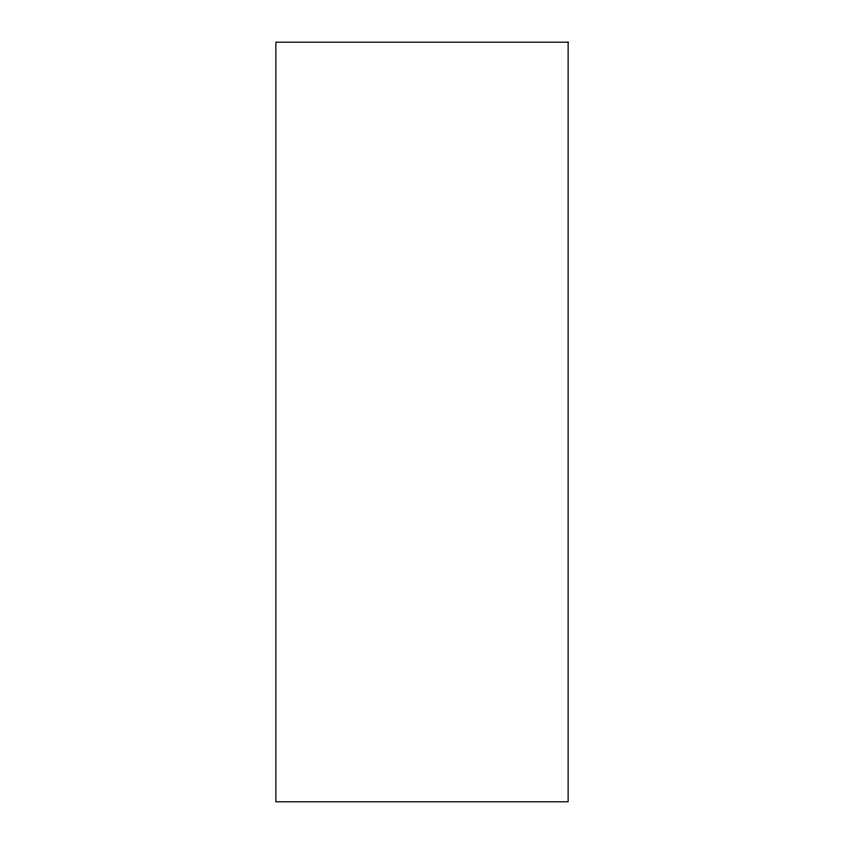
<?xml version="1.0" encoding="UTF-8"?>
<svg xmlns="http://www.w3.org/2000/svg" width="844" height="844" viewBox="0 0 844 844"><rect width="100%" height="100%" fill="white"/><g stroke="black" fill="none" stroke-linecap="round" stroke-linejoin="round"><path stroke-width="1.27" d="M568.128 42.2L275.872 42.2L275.872 801.8L568.128 801.8L568.128 42.2"/></g></svg>
